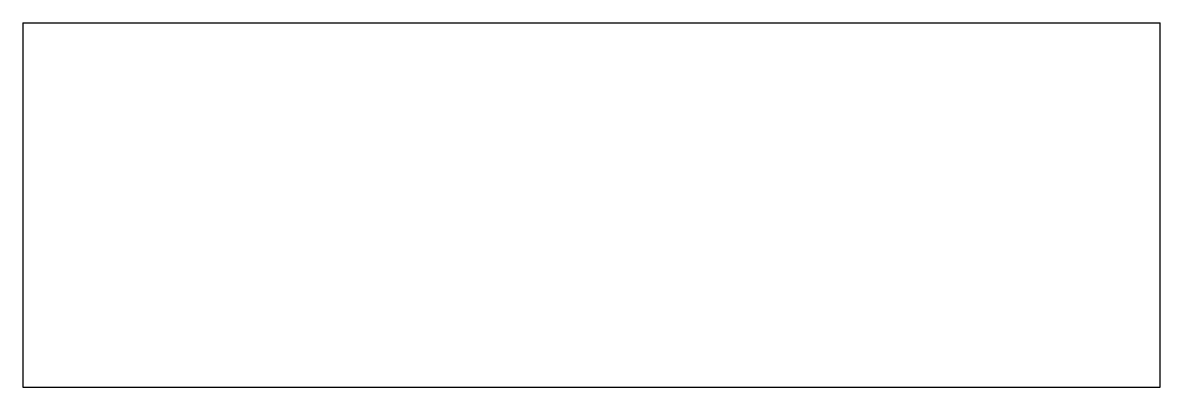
# Model space of a CAD drawing. Header units: millimetres. Extents: x -51.5 to 11, y -10 to 10.
import ezdxf

# ---------------------------------------------------------------- set-up
doc = ezdxf.new("R2010")
doc.units = ezdxf.units.MM

msp = doc.modelspace()

# ---------------------------------------------------------------- linework, layer by layer
for p, q in [((-51.5, 10), (11, 10)), ((-51.5, 10), (-51.5, -10)), ((11, -10), (11, 10)), ((-51.5, -10), (11, -10))]:
    msp.add_line(p, q)

doc.saveas('drawing.dxf')
